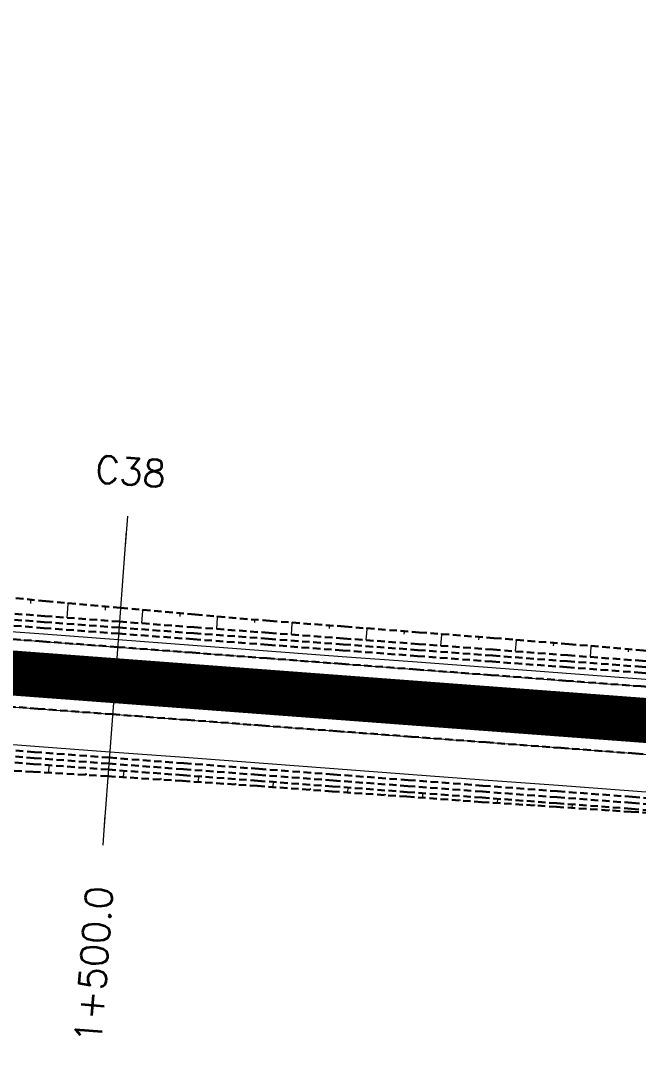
# Model space of a CAD drawing. Header units: metres. Extents: x 544752 to 548977, y 1840603 to 1844608.
# Drawn here: x 548008.3 to 548049.4, y 1842228.5 to 1842297.8 of the extents above; entities that cross this region are included whole.
import ezdxf

# ---------------------------------------------------------------- set-up
doc = ezdxf.new("R2010")
doc.units = ezdxf.units.M
doc.header["$MEASUREMENT"] = 0
for name, pattern in [('ACAD_ISO02W100', [15, 12, -3]), ('Anordnung Grundriss$0$GESTRICHELT', [0.75, 0.5, -0.25]), ('HIDDEN', [0.375, 0.25, -0.125])]:
    doc.linetypes.add(name, pattern=pattern)
doc.layers.add('C-ROAD', color=7, linetype='Continuous')
for name, color, linetype, lineweight in [('C-ROAD-CORR', 5, 'Continuous', 0), ('C-ROAD-SAMP', 150, 'HIDDEN', 0), ('C-ROAD-SAMP-TEXT', 11, 'Continuous', 0), ('C-TOPO-FEAT', 94, 'Continuous', 5)]:
    doc.layers.add(name, color=color, linetype=linetype, lineweight=lineweight)

msp = doc.modelspace()

# ---------------------------------------------------------------- linework, layer by layer
at = {"layer": 'C-ROAD-CORR', "color": 160, "linetype": 'Continuous'}
for p, q in [((548008.9131224164, 1842259.130393312, 518.3723707257593), (548008.8994216281, 1842258.947650953, 518.1891154903591)), ((548011.4025229751, 1842258.901077796, 518.4789627367448), (548011.3346910395, 1842257.996329275, 517.5716749892424)), ((548011.4479581066, 1842258.953055623, 518.5341919794522), (548011.3653460979, 1842258.959249313, 518.5341919794522)), ((548011.4365993238, 1842258.940061166, 518.5203846687754), (548011.3746403172, 1842258.944706434, 518.5203846687754)), ((548011.4252405409, 1842258.927066709, 518.5065773580985), (548011.3839345365, 1842258.930163555, 518.5065773580985)), ((548011.413881758, 1842258.914072253, 518.4927700474217), (548011.3932287558, 1842258.915620675, 518.4927700474217)), ((548013.8921868645, 1842258.674530307, 518.5848667844955), (548013.8796736994, 1842258.507628574, 518.4174966325194)), ((548016.3822747519, 1842258.452606284, 518.690324125472), (548016.3200435756, 1842257.622561201, 517.8579494744007)), ((548016.4239583876, 1842258.500292396, 518.7409931902218), (548016.3481675017, 1842258.505974686, 518.7409931902218)), ((548016.4135374787, 1842258.488370868, 518.7283259240344), (548016.3566943143, 1842258.492632585, 518.7283259240344)), ((548016.4031165697, 1842258.47644934, 518.7156586578469), (548016.3652211268, 1842258.479290485, 518.7156586578469)), ((548016.3926956608, 1842258.464527812, 518.7029913916595), (548016.3737479394, 1842258.465948384, 518.7029913916595)), ((548018.8726518342, 1842258.233835773, 518.7954767827903), (548018.8611066006, 1842258.079844401, 518.6410532249021)), ((548021.4022848735, 1842258.065024086, 518.9482952025419), (548021.3318028128, 1842258.070308356, 518.9482952025419)), ((548021.3925939045, 1842258.05393761, 518.9365152237572), (548021.3397323588, 1842258.057900812, 518.9365152237572)), ((548021.3829029354, 1842258.042851134, 518.9247352449725), (548021.347661905, 1842258.045493268, 518.9247352449725)), ((548021.3732119664, 1842258.031764657, 518.9129552661877), (548021.355591451, 1842258.033085724, 518.9129552661877)), ((548021.3635209972, 1842258.020678181, 518.901175287403), (548021.3056488466, 1842257.248774178, 518.1271048932218)), ((548023.8547260559, 1842257.81135198, 519.0072463886291), (548023.8438850779, 1842257.666754031, 518.8622426173731)), ((548026.3469436873, 1842257.61460346, 519.1208477551064), (548026.2914909193, 1842256.874969401, 518.3791378728705)), ((548026.384087015, 1842257.657095456, 519.165997791814), (548026.3165515021, 1842257.662158813, 519.165997791814)), ((548026.374801183, 1842257.646472457, 519.1547102826371), (548026.3241495484, 1842257.650269975, 519.1547102826371)), ((548026.3655153512, 1842257.635849458, 519.1434227734602), (548026.3317475946, 1842257.638381136, 519.1434227734602)), ((548026.3562295192, 1842257.625226459, 519.1321352642833), (548026.339345641, 1842257.626492298, 519.1321352642833)), ((548028.8398527722, 1842257.42644383, 519.2395912964512), (548028.829172275, 1842257.283986389, 519.0967340403946)), ((548031.3325028805, 1842257.234915708, 519.3498646411512), (548031.277490294, 1842256.501152831, 518.6140424183344)), ((548031.3693513661, 1842257.277070405, 519.3946562789118), (548031.3023519472, 1842257.282093569, 519.3946562789118)), ((548031.3601392447, 1842257.266531731, 519.3834583694717), (548031.3098896805, 1842257.270299104, 519.3834583694717)), ((548031.3509271233, 1842257.255993057, 519.3722604600315), (548031.3174274138, 1842257.258504638, 519.3722604600315)), ((548031.3417150019, 1842257.245454382, 519.3610625505913), (548031.3249651472, 1842257.246710173, 519.3610625505913)), ((548033.8249761417, 1842257.041087347, 519.4543539551913), (548033.8144625777, 1842256.900856476, 519.3137295182147)), ((548036.3176549625, 1842256.849923092, 519.5564241412408), (548036.263480333, 1842256.127336961, 518.8318100322089)), ((548036.3539421684, 1842256.891435685, 519.6005335085279), (548036.2879632909, 1842256.896382336, 519.6005335085279)), ((548036.344870367, 1842256.881057537, 519.5895061667061), (548036.2953862088, 1842256.884767525, 519.5895061667061)), ((548036.3357985655, 1842256.870679389, 519.5784788248843), (548036.3028091267, 1842256.873152714, 519.5784788248843)), ((548036.326726764, 1842256.86030124, 519.5674514830625), (548036.3102320447, 1842256.861537903, 519.5674514830625)), ((548038.8104741588, 1842256.660578138, 519.6568423197785), (548038.8000574015, 1842256.521638483, 519.517512722714)), ((548041.3028311019, 1842256.465339307, 519.7462563959158), (548041.2494638148, 1842255.753521583, 519.0324409158371)), ((548041.3385775343, 1842256.506233255, 519.789708419271), (548041.273581913, 1842256.511106187, 519.789708419271)), ((548041.3296409262, 1842256.496009768, 519.7788454134322), (548041.2808942102, 1842256.499664468, 519.7788454134322)), ((548041.3207043181, 1842256.485786281, 519.7679824075934), (548041.2882065075, 1842256.488222747, 519.7679824075934)), ((548041.31176771, 1842256.475562794, 519.7571194017546), (548041.2955188047, 1842256.476781027, 519.7571194017546)), ((548043.7948723738, 1842256.266075566, 519.828155804328), (548043.7847548878, 1842256.131127618, 519.6928291177911)), ((548046.2864595244, 1842256.061334202, 519.8994664016773), (548046.2353561714, 1842255.379713036, 519.215932228866)), ((548046.3206895305, 1842256.100493356, 519.9410751138321), (548046.2584511378, 1842256.105159571, 519.9410751138321)), ((548046.312132029, 1842256.090703567, 519.9306729357934), (548046.2654532344, 1842256.094203229, 519.9306729357934)), ((548046.3035745274, 1842256.080913779, 519.9202707577547), (548046.2724553312, 1842256.083246886, 519.9202707577547)), ((548046.2950170259, 1842256.07112399, 519.909868579716), (548046.2794574278, 1842256.072290544, 519.909868579716)), ((548048.7777365205, 1842255.852851745, 519.9635450791191), (548048.768189244, 1842255.725509302, 519.8358452435078)), ((548010.1017258216, 1842247.664108467, 517.9617654519973), (548010.14425285, 1842247.660920077, 517.9617654519973)), ((548010.1075730984, 1842247.670797756, 517.954657721544), (548010.1394683697, 1842247.668406464, 517.954657721544)), ((548010.1134203752, 1842247.677487046, 517.9475499910907), (548010.1346838893, 1842247.675892851, 517.9475499910907)), ((548010.1192676519, 1842247.684176335, 517.9404422606374), (548010.129899409, 1842247.683379238, 517.9404422606374)), ((548010.1251149287, 1842247.690865625, 517.9333345301841), (548010.1600334676, 1842248.156612269, 517.4662807423064)), ((548015.1156983845, 1842247.385472923, 518.1525329936536), (548015.1454900149, 1842247.782836396, 517.7540542974663)), ((548012.6205266449, 1842247.540159196, 518.0427389606701), (548012.6267402126, 1842247.623036326, 517.9596292308246)), ((548015.0957433792, 1842247.362644381, 518.1767895502777), (548015.1320263838, 1842247.359924126, 518.1767895502777)), ((548015.1007321305, 1842247.368351516, 518.1707254111217), (548015.127944384, 1842247.366311325, 518.1707254111217)), ((548015.1057208818, 1842247.374058652, 518.1646612719657), (548015.1238623841, 1842247.372698525, 518.1646612719657)), ((548015.1107096331, 1842247.379765787, 518.1585971328096), (548015.1197803844, 1842247.379085724, 518.1585971328096)), ((548017.6105390438, 1842247.225295921, 518.262864535719), (548017.6159003079, 1842247.296804947, 518.1911548148089)), ((548020.0876926592, 1842247.041528543, 518.394445419526), (548020.1194268846, 1842247.039149325, 518.394445419526)), ((548020.0920559737, 1842247.046520179, 518.3891415379917), (548020.1158566427, 1842247.044735765, 518.3891415379917)), ((548020.0964192882, 1842247.051511814, 518.3838376564573), (548020.1122864009, 1842247.050322205, 518.3838376564573)), ((548020.1007826027, 1842247.056503449, 518.378533774923), (548020.108716159, 1842247.055908645, 518.378533774923)), ((548020.1051459172, 1842247.061495084, 518.3732298933886), (548020.1312025881, 1842247.409041329, 518.0247082410428)), ((548022.5994300749, 1842246.892691951, 518.4836419296869), (548022.6041954242, 1842246.956252613, 518.419902880627)), ((548025.0932704995, 1842246.717553559, 518.596807258939), (548025.1170879819, 1842247.035233304, 518.2782359282062)), ((548025.077317093, 1842246.699302849, 518.6161996219394), (548025.1063242275, 1842246.69712809, 518.6161996219394)), ((548025.0813054447, 1842246.703865526, 518.6113515311893), (548025.1030607955, 1842246.702234457, 518.6113515311893)), ((548025.0852937963, 1842246.708428204, 518.6065034404392), (548025.0997973635, 1842246.707340824, 518.6065034404392)), ((548025.0892821479, 1842246.712990882, 518.601655349689), (548025.0965339314, 1842246.712447192, 518.601655349689)), ((548027.5864982465, 1842246.533667861, 518.7137741533664), (548027.5910496704, 1842246.594375165, 518.652896471173)), ((548030.0646320916, 1842246.336728265, 518.8412870795597), (548030.0926685942, 1842246.334626277, 518.8412870795597)), ((548030.0684869856, 1842246.341138266, 518.8366012147835), (548030.0895143627, 1842246.339561776, 518.8366012147835)), ((548030.0723418798, 1842246.345548268, 518.8319153500073), (548030.0863601312, 1842246.344497275, 518.8319153500073)), ((548030.0761967739, 1842246.34995827, 518.8272294852311), (548030.0832058997, 1842246.349432773, 518.8272294852311)), ((548030.0800516681, 1842246.354368272, 518.8225436204549), (548030.1030721741, 1842246.661417872, 518.5146322684548)), ((548035.0678374196, 1842246.005293876, 519.016994846024), (548035.089003308, 1842246.287606419, 518.7338899774788)), ((548032.5740547627, 1842246.181400924, 518.9199945418776), (548032.5782945403, 1842246.237951464, 518.8632852906762)), ((548035.0536601014, 1842245.989075013, 519.0342282623707), (548035.079437879, 1842245.987142369, 519.0342282623707)), ((548035.0572044309, 1842245.993129729, 519.029919908284), (548035.0765377642, 1842245.991680246, 519.029919908284)), ((548035.0607487605, 1842245.997184444, 519.0256115541973), (548035.0736376493, 1842245.996218123, 519.0256115541973)), ((548035.06429309, 1842246.00123916, 519.0213032001107), (548035.0707375344, 1842246.000755999, 519.0213032001107)), ((548037.561315663, 1842245.824851061, 519.1133728707664), (548037.5653057183, 1842245.878070781, 519.0600037870502)), ((548040.0420882644, 1842245.636283656, 519.2152022570508), (548040.0660509313, 1842245.634487097, 519.2152022570508)), ((548040.0453830243, 1842245.640052864, 519.2111972704631), (548040.0633550244, 1842245.638705444, 519.2111972704631)), ((548040.048677784, 1842245.643822071, 519.2071922838754), (548040.0606591176, 1842245.642923792, 519.2071922838754)), ((548040.0519725439, 1842245.647591279, 519.2031872972877), (548040.0579632107, 1842245.64714214, 519.2031872972877)), ((548040.0552673038, 1842245.651360487, 519.1991823107), (548040.0749428221, 1842245.913794337, 518.9360119261471)), ((548042.549872703, 1842245.487470908, 519.270396609415), (548042.5533359038, 1842245.533663394, 519.224074481913)), ((548045.0333829888, 1842245.309069284, 519.3533148957176), (548045.0533230437, 1842245.307574313, 519.3533148957176)), ((548045.0361246574, 1842245.312205755, 519.3499822260793), (548045.0510796986, 1842245.311084527, 519.3499822260793)), ((548045.038866326, 1842245.315342226, 519.346649556441), (548045.0488363535, 1842245.314594741, 519.346649556441)), ((548045.0416079946, 1842245.318478697, 519.3433168868027), (548045.0465930083, 1842245.318104954, 519.3433168868027)), ((548045.0443496632, 1842245.321615168, 519.3399842171643), (548045.0607222529, 1842245.539994257, 519.1209922352357)), ((548047.5386491781, 1842245.153043072, 519.4073244661505), (548047.5415428219, 1842245.191638756, 519.3686204613346))]:
    msp.add_line(p, q, dxfattribs=at)
at = {"layer": 'C-ROAD-CORR', "color": 5, "linetype": 'Anordnung Grundriss$0$GESTRICHELT', "lineweight": 30, "extrusion": (0.05286572254614466, 0.7051278009607593, -0.7071067809687006), "const_width": 0.1, "elevation": 1327632.471949653}
msp.add_lwpolyline([(-408741.5269745931, 1328365.662580448), (-408741.6036336074, 1328365.560368429), (-408741.6802926214, 1328365.662580448)], dxfattribs=at)
at = {"layer": 'C-ROAD-CORR', "color": 5, "linetype": 'Anordnung Grundriss$0$GESTRICHELT', "lineweight": 30, "extrusion": (0.0528657226272802, 0.7051278009195309, -0.7071067810037478), "const_width": 0.1, "elevation": 1327632.263440903}
msp.add_lwpolyline([(-408746.5326079482, 1328365.74585812), (-408746.6026219414, 1328365.652506129), (-408746.6726359347, 1328365.74585812)], dxfattribs=at)
at = {"layer": 'C-ROAD-CORR', "color": 5, "linetype": 'Anordnung Grundriss$0$GESTRICHELT', "lineweight": 30, "extrusion": (0.05286572084520147, 0.7051278010472899, -0.7071067810095805), "const_width": 0.1, "elevation": 1327632.066325806}
msp.add_lwpolyline([(-408751.5422430331, 1328365.839391385), (-408751.6068412298, 1328365.753260456), (-408751.6714394264, 1328365.839391385)], dxfattribs=at)
at = {"layer": 'C-ROAD-CORR', "color": 5, "linetype": 'Anordnung Grundriss$0$GESTRICHELT', "lineweight": 30, "extrusion": (0.05286572074564516, 0.7051278012340269, -0.7071067808308095), "const_width": 0.1, "elevation": 1327631.882347512}
msp.add_lwpolyline([(-408756.5462014838, 1328365.948975089), (-408756.6068592115, 1328365.868098119), (-408756.6675169391, 1328365.948975089)], dxfattribs=at)
at = {"layer": 'C-ROAD-CORR', "color": 5, "linetype": 'Anordnung Grundriss$0$GESTRICHELT', "lineweight": 30, "extrusion": (0.05286572074033231, 0.7051278006590489, -0.7071067814045754), "const_width": 0.1, "elevation": 1327631.709125264}
msp.add_lwpolyline([(-408761.5469511953, 1328366.105296075), (-408761.6067109962, 1328366.02561634), (-408761.6664707973, 1328366.105296075)], dxfattribs=at)
at = {"layer": 'C-ROAD-CORR', "color": 5, "linetype": 'Anordnung Grundriss$0$GESTRICHELT', "lineweight": 30, "extrusion": (0.05286572270044707, 0.705127800122024, -0.7071067817935522), "const_width": 0.1, "elevation": 1327631.549166371}
msp.add_lwpolyline([(-408766.5425691649, 1328366.24927313), (-408766.6013949373, 1328366.170838767), (-408766.6602207094, 1328366.24927313)], dxfattribs=at)
at = {"layer": 'C-ROAD-CORR', "color": 5, "linetype": 'Anordnung Grundriss$0$GESTRICHELT', "lineweight": 30, "extrusion": (0.05286572272338828, 0.7051278011726577, -0.7071067807441439), "const_width": 0.1, "elevation": 1327631.403188464}
msp.add_lwpolyline([(-408771.5432519544, 1328366.384993075), (-408771.6015360716, 1328366.30728092), (-408771.6598201883, 1328366.384993075)], dxfattribs=at)
at = {"layer": 'C-ROAD-CORR', "color": 5, "linetype": 'Anordnung Grundriss$0$GESTRICHELT', "lineweight": 30, "extrusion": (0.05286572197357071, 0.7051278012154308, -0.7071067807575494), "const_width": 0.1, "elevation": 1327631.267048479}
msp.add_lwpolyline([(-408776.5468636161, 1328366.488944643), (-408776.6034732424, 1328366.413465141), (-408776.6600828685, 1328366.488944643)], dxfattribs=at)
at = {"layer": 'C-ROAD-CORR', "color": 5, "linetype": 'Anordnung Grundriss$0$GESTRICHELT', "lineweight": 30, "extrusion": (0.05286572326209815, 0.7051278007111422, -0.7071067811640919), "const_width": 0.1, "elevation": 1327631.143137847}
msp.add_lwpolyline([(-408781.5463538085, 1328366.553776459), (-408781.599772984, 1328366.482550892), (-408781.6531921589, 1328366.553776458)], dxfattribs=at)
at = {"layer": 'C-ROAD-CORR', "color": 5, "linetype": 'Anordnung Grundriss$0$GESTRICHELT', "lineweight": 30, "extrusion": (0.05286572113203267, 0.705127800292382, 0.7071067817409312), "const_width": 0.1, "elevation": 1328357.349494052}
msp.add_lwpolyline([(-408746.2055664256, -1327624.682153969), (-408746.1708001064, -1327624.728509061), (-408746.1360337876, -1327624.682153969)], dxfattribs=at)
at = {"layer": 'C-ROAD-CORR', "color": 5, "linetype": 'Anordnung Grundriss$0$GESTRICHELT', "lineweight": 30, "extrusion": (0.05286571951391086, 0.7051277995273253, 0.707106782624823), "const_width": 0.1, "elevation": 1328357.544632369}
msp.add_lwpolyline([(-408751.2045184525, -1327624.575666165), (-408751.1745209662, -1327624.615662813), (-408751.144523479, -1327624.575666165)], dxfattribs=at)
at = {"layer": 'C-ROAD-CORR', "color": 5, "linetype": 'Anordnung Grundriss$0$GESTRICHELT', "lineweight": 30, "extrusion": (0.0528657198125826, 0.7051278021328781, 0.7071067800042328), "const_width": 0.1, "elevation": 1328357.734920962}
msp.add_lwpolyline([(-408756.2007057412, -1327624.448330809), (-408756.1740425323, -1327624.483881755), (-408756.147379323, -1327624.448330809)], dxfattribs=at)
at = {"layer": 'C-ROAD-CORR', "color": 5, "linetype": 'Anordnung Grundriss$0$GESTRICHELT', "lineweight": 30, "extrusion": (0.05286572118402241, 0.7051278016837038, 0.7071067803496164), "const_width": 0.1, "elevation": 1328357.908060376}
msp.add_lwpolyline([(-408761.1957399898, -1327624.298907363), (-408761.1702737428, -1327624.332862359), (-408761.1448074958, -1327624.298907363)], dxfattribs=at)
at = {"layer": 'C-ROAD-CORR', "color": 5, "linetype": 'Anordnung Grundriss$0$GESTRICHELT', "lineweight": 30, "extrusion": (0.05286572246722158, 0.7051278010709371, 0.7071067808647318), "const_width": 0.1, "elevation": 1328358.068732407}
msp.add_lwpolyline([(-408766.1904104846, -1327624.172199539), (-408766.1666879684, -1327624.20382956), (-408766.142965452, -1327624.172199539)], dxfattribs=at)
at = {"layer": 'C-ROAD-CORR', "color": 5, "linetype": 'Anordnung Grundriss$0$GESTRICHELT', "lineweight": 30, "extrusion": (0.0528657225030894, 0.7051278025751017, 0.7071067793620952), "const_width": 0.1, "elevation": 1328358.220503382}
msp.add_lwpolyline([(-408771.1891768522, -1327624.046711169), (-408771.1668515891, -1327624.076478186), (-408771.144526326, -1327624.046711169)], dxfattribs=at)
at = {"layer": 'C-ROAD-CORR', "color": 5, "linetype": 'Anordnung Grundriss$0$GESTRICHELT', "lineweight": 30, "extrusion": (0.05286572456339007, 0.7051277995628864, 0.7071067822118452), "const_width": 0.1, "elevation": 1328358.352944852}
msp.add_lwpolyline([(-408776.1799932928, -1327623.971722051), (-408776.1606159005, -1327623.997558575), (-408776.1412385078, -1327623.971722051)], dxfattribs=at)
at = {"layer": 'C-ROAD-CORR', "color": 5, "linetype": 'Anordnung Grundriss$0$GESTRICHELT', "lineweight": 30, "extrusion": (0.05286572514512699, 0.7051278003752313, 0.7071067813582812), "const_width": 0.1, "elevation": 1328358.479503302}
msp.add_lwpolyline([(-408781.1752443922, -1327623.905678243), (-408781.1590537997, -1327623.927265699), (-408781.1428632074, -1327623.905678242)], dxfattribs=at)
at = {"layer": 'C-ROAD-CORR', "color": 11, "linetype": 'Anordnung Grundriss$0$GESTRICHELT', "lineweight": 30}
for points in [[(548004.9484660099, 1842259.580397545, 518.2786596717006), (548009.9269666653, 1842259.106466864, 518.4868078503079), (548014.9065718174, 1842258.647268059, 518.6925926566545), (548019.8874338488, 1842258.204833627, 518.8980522903123), (548024.8698215374, 1842257.782748548, 519.1067817928702), (548029.8556261595, 1842257.406238839, 519.3440779798864), (548034.840515962, 1842257.017527185, 519.552001380754), (548039.8261293123, 1842256.638466274, 519.7524660151075), (548044.8101417652, 1842256.238052449, 519.9143812119388), (548049.7926657198, 1842255.817784898, 520.0392503673147), (548054.7800936523, 1842255.462927051, 520.2125762068767), (548059.767888315, 1842255.112960685, 520.3736706605657), (548064.7567594636, 1842254.777352583, 520.5320270798201), (548069.7465856936, 1842254.454483445, 520.6860216203), (548074.7376475795, 1842254.1480956, 520.8394071140384), (548079.722678511, 1842253.761266334, 520.8949888288705), (548084.7064288493, 1842253.3573564, 520.9163053421472), (548089.6908622329, 1842252.96255699, 520.9296213521296), (548094.676482813, 1842252.583592509, 520.9416801385122)], [(548004.080150723, 1842247.998729355, 517.7084746428756), (548009.0731091248, 1842247.717637408, 517.9240319780623), (548014.0649540876, 1842247.421694313, 518.1373455469519), (548019.0552721624, 1842247.105385447, 518.3539454489699), (548024.0441992463, 1842246.770523416, 518.5720139907377), (548029.0306934724, 1842246.403211708, 518.8054866867545), (548034.018948961, 1842246.059391879, 518.9982649761399), (548039.0059986293, 1842245.699488709, 519.1900351512342), (548043.9957180719, 1842245.375195232, 519.3289590967711), (548048.9846824149, 1842245.040830167, 519.460846300904), (548053.9765964295, 1842244.745808089, 519.5361435048848), (548058.9656416061, 1842244.412521191, 519.6326763258784), (548063.9540433759, 1842244.070652473, 519.7206784569014), (548068.9425706046, 1842243.730457139, 519.7898659124254), (548073.9271243599, 1842243.337263255, 519.8950640658448), (548078.9140977389, 1842242.97634253, 519.9507618878391), (548083.9011726074, 1842242.616775483, 519.9879656374484), (548088.8873764505, 1842242.24559062, 520.0196832148062), (548093.8739900432, 1842241.879871034, 520.0280623249369)]]:
    msp.add_polyline3d(points, dxfattribs=at)
at = {"layer": 'C-ROAD-CORR', "color": 1, "linetype": 'Anordnung Grundriss$0$GESTRICHELT', "lineweight": 30}
for points in [[(548004.9484660099, 1842259.580397545, 518.2786596717006), (548009.9269666653, 1842259.106466864, 518.4868078503079), (548014.9065718174, 1842258.647268059, 518.6925926566545), (548019.8874338488, 1842258.204833627, 518.8980522903123), (548024.8698215374, 1842257.782748548, 519.1067817928702), (548029.8556261595, 1842257.406238839, 519.3440779798864), (548034.840515962, 1842257.017527185, 519.552001380754), (548039.8261293123, 1842256.638466274, 519.7524660151075), (548044.8101417652, 1842256.238052449, 519.9143812119388), (548049.7926657198, 1842255.817784898, 520.0392503673147), (548054.7800936523, 1842255.462927051, 520.2125762068767), (548059.767888315, 1842255.112960685, 520.3736706605657), (548064.7567594636, 1842254.777352583, 520.5320270798201), (548069.7465856936, 1842254.454483445, 520.6860216203), (548074.7376475795, 1842254.1480956, 520.8394071140384), (548079.722678511, 1842253.761266334, 520.8949888288705), (548084.7064288493, 1842253.3573564, 520.9163053421472), (548089.6908622329, 1842252.96255699, 520.9296213521296), (548094.676482813, 1842252.583592509, 520.9416801385122)], [(548004.8660633445, 1842258.481303307, 517.1764807642808), (548009.8520698401, 1842258.107486203, 517.4850234948734), (548014.8380763355, 1842257.733669099, 517.7764296301208), (548019.8240828309, 1842257.359851995, 518.050699170023), (548024.8100893265, 1842256.986034891, 518.3078321145802), (548029.7960958219, 1842256.612217787, 518.547828463792), (548034.7821023173, 1842256.238400684, 518.7706882176587), (548039.7681088129, 1842255.86458358, 518.9764113761803), (548044.7541153083, 1842255.490766476, 519.1649979393568), (548049.7401218037, 1842255.116949372, 519.336447907188), (548054.7261282993, 1842254.743132268, 519.4907612796741), (548059.7121347947, 1842254.369315164, 519.627938056815), (548064.6981412902, 1842253.99549806, 519.7479782386107), (548069.6841477857, 1842253.621680956, 519.8508818250613), (548074.6701542811, 1842253.247863852, 519.9366488161667), (548079.6561607766, 1842252.874046749, 520.0052792119269), (548084.642167272, 1842252.500229645, 520.056773012342), (548089.6281737675, 1842252.126412541, 520.0911302174119), (548094.614180263, 1842251.752595437, 520.1083508271366)], [(548004.1259054788, 1842248.609010446, 517.0964807642807), (548009.1119119744, 1842248.235193342, 517.4050234948734), (548014.0979184698, 1842247.861376238, 517.6964296301207), (548019.0839249652, 1842247.487559134, 517.970699170023), (548024.0699314608, 1842247.11374203, 518.2278321145801), (548029.0559379562, 1842246.739924926, 518.467828463792), (548034.0419444516, 1842246.366107823, 518.6906882176587), (548039.0279509472, 1842245.992290719, 518.8964113761803), (548044.0139574426, 1842245.618473615, 519.0849979393568), (548048.999963938, 1842245.244656511, 519.256447907188), (548053.9859704336, 1842244.870839407, 519.410761279674), (548058.971976929, 1842244.497022303, 519.5479380568149), (548063.9579834245, 1842244.123205199, 519.6679782386107), (548068.94398992, 1842243.749388095, 519.7708818250612), (548073.9299964154, 1842243.375570992, 519.8566488161666), (548078.9160029109, 1842243.001753888, 519.9252792119269), (548083.9020094064, 1842242.627936784, 519.9767730123419), (548088.8880159018, 1842242.25411968, 520.0111302174118), (548093.8740223973, 1842241.880302576, 520.0283508271366)], [(548004.080150723, 1842247.998729355, 517.7084746428756), (548009.0731091248, 1842247.717637408, 517.9240319780623), (548014.0649540876, 1842247.421694313, 518.1373455469519), (548019.0552721624, 1842247.105385447, 518.3539454489699), (548024.0441992463, 1842246.770523416, 518.5720139907377), (548029.0306934724, 1842246.403211708, 518.8054866867545), (548034.018948961, 1842246.059391879, 518.9982649761399), (548039.0059986293, 1842245.699488709, 519.1900351512342), (548043.9957180719, 1842245.375195232, 519.3289590967711), (548048.9846824149, 1842245.040830167, 519.460846300904), (548053.9765964295, 1842244.745808089, 519.5361435048848), (548058.9656416061, 1842244.412521191, 519.6326763258784), (548063.9540433759, 1842244.070652473, 519.7206784569014), (548068.9425706046, 1842243.730457139, 519.7898659124254), (548073.9271243599, 1842243.337263255, 519.8950640658448), (548078.9140977389, 1842242.97634253, 519.9507618878391), (548083.9011726074, 1842242.616775483, 519.9879656374484), (548088.8873764505, 1842242.24559062, 520.0196832148062)]]:
    msp.add_polyline3d(points, dxfattribs=at)
at = {"layer": 'C-ROAD-CORR', "color": 92, "linetype": 'Anordnung Grundriss$0$GESTRICHELT', "lineweight": 30}
for points in [[(548004.8361579762, 1842258.082422787, 516.7764807642808), (548009.8221644717, 1842257.708605683, 517.0850234948734), (548014.8081709672, 1842257.334788579, 517.3764296301208), (548019.7941774626, 1842256.960971475, 517.650699170023), (548024.7801839581, 1842256.587154371, 517.9078321145802), (548029.7661904535, 1842256.213337268, 518.147828463792), (548034.752196949, 1842255.839520164, 518.3706882176588), (548039.7382034445, 1842255.46570306, 518.5764113761803), (548044.72420994, 1842255.091885956, 518.7649979393568), (548049.7102164354, 1842254.718068852, 518.936447907188), (548054.6962229309, 1842254.344251748, 519.0907612796741), (548059.6822294263, 1842253.970434644, 519.227938056815), (548064.6682359219, 1842253.596617541, 519.3479782386107), (548069.6542424173, 1842253.222800437, 519.4508818250613), (548074.6402489127, 1842252.848983333, 519.5366488161667), (548079.6262554083, 1842252.475166229, 519.6052792119269), (548084.6122619037, 1842252.101349125, 519.656773012342), (548089.5982683991, 1842251.727532021, 519.6911302174119), (548094.5842748947, 1842251.353714917, 519.7083508271367)], [(548004.8062526078, 1842257.683542267, 516.7764807642808), (548009.7922591034, 1842257.309725164, 517.0850234948734), (548014.7782655988, 1842256.93590806, 517.3764296301208), (548019.7642720942, 1842256.562090956, 517.650699170023), (548024.7502785898, 1842256.188273852, 517.9078321145802), (548029.7362850852, 1842255.814456748, 518.147828463792), (548034.7222915806, 1842255.440639644, 518.3706882176588), (548039.7082980762, 1842255.06682254, 518.5764113761803), (548044.6943045716, 1842254.693005436, 518.7649979393568), (548049.680311067, 1842254.319188332, 518.936447907188), (548054.6663175626, 1842253.945371229, 519.0907612796741), (548059.652324058, 1842253.571554125, 519.227938056815), (548064.6383305535, 1842253.197737021, 519.3479782386107), (548069.624337049, 1842252.823919917, 519.4508818250613), (548074.6103435444, 1842252.450102813, 519.5366488161667), (548079.5963500399, 1842252.076285709, 519.6052792119269), (548084.5823565354, 1842251.702468605, 519.656773012342), (548089.5683630308, 1842251.328651502, 519.6911302174119), (548094.5543695263, 1842250.954834398, 519.7083508271367)], [(548004.1857162154, 1842249.406771485, 516.6964807642808), (548009.171722711, 1842249.032954381, 517.0050234948734), (548014.1577292064, 1842248.659137277, 517.2964296301208), (548019.1437357018, 1842248.285320173, 517.570699170023), (548024.1297421973, 1842247.911503069, 517.8278321145801), (548029.1157486928, 1842247.537685965, 518.067828463792), (548034.1017551882, 1842247.163868862, 518.2906882176587), (548039.0877616837, 1842246.790051758, 518.4964113761803), (548044.0737681792, 1842246.416234654, 518.6849979393568), (548049.0597746746, 1842246.04241755, 518.856447907188), (548054.0457811701, 1842245.668600446, 519.010761279674), (548059.0317876656, 1842245.294783342, 519.147938056815), (548064.0177941611, 1842244.920966238, 519.2679782386107), (548069.0038006565, 1842244.547149135, 519.3708818250612), (548073.989807152, 1842244.173332031, 519.4566488161666), (548078.9758136475, 1842243.799514927, 519.5252792119269), (548083.9618201429, 1842243.425697823, 519.576773012342), (548088.9478266384, 1842243.051880719, 519.6111302174119), (548093.9338331339, 1842242.678063615, 519.6283508271366)], [(548004.1558108472, 1842249.007890965, 516.6964807642808), (548009.1418173427, 1842248.634073861, 517.0050234948734), (548014.1278238381, 1842248.260256757, 517.2964296301208), (548019.1138303336, 1842247.886439654, 517.570699170023), (548024.0998368291, 1842247.51262255, 517.8278321145801), (548029.0858433245, 1842247.138805446, 518.067828463792), (548034.07184982, 1842246.764988342, 518.2906882176587), (548039.0578563155, 1842246.391171238, 518.4964113761803), (548044.0438628109, 1842246.017354134, 518.6849979393568), (548049.0298693064, 1842245.64353703, 518.856447907188), (548054.0158758019, 1842245.269719926, 519.010761279674), (548059.0018822973, 1842244.895902822, 519.147938056815), (548063.9878887929, 1842244.522085719, 519.2679782386107), (548068.9738952883, 1842244.148268615, 519.3708818250612), (548073.9599017837, 1842243.774451511, 519.4566488161666), (548078.9459082793, 1842243.400634407, 519.5252792119269), (548083.9319147747, 1842243.026817303, 519.576773012342), (548088.9179212701, 1842242.653000199, 519.6111302174119), (548093.9039277657, 1842242.279183096, 519.6283508271366)]]:
    msp.add_polyline3d(points, dxfattribs=at)
at = {"layer": 'C-ROAD-CORR', "color": 5, "linetype": 'Anordnung Grundriss$0$GESTRICHELT', "lineweight": 30}
for points in [[(548004.7389655291, 1842256.786061098, 517.1964807642808), (548009.7249720247, 1842256.412243994, 517.5050234948734), (548014.7109785201, 1842256.038426891, 517.7964296301208), (548019.6969850155, 1842255.664609787, 518.070699170023), (548024.6829915111, 1842255.290792683, 518.3278321145801), (548029.6689980065, 1842254.916975579, 518.567828463792), (548034.6550045019, 1842254.543158475, 518.7906882176587), (548039.6410109975, 1842254.169341371, 518.9964113761803), (548044.6270174929, 1842253.795524267, 519.1849979393568), (548049.6130239883, 1842253.421707163, 519.356447907188), (548054.5990304839, 1842253.047890059, 519.510761279674), (548059.5850369793, 1842252.674072956, 519.647938056815), (548064.5710434748, 1842252.300255852, 519.7679782386107), (548069.5570499703, 1842251.926438748, 519.8708818250612), (548074.5430564657, 1842251.552621644, 519.9566488161666), (548079.5290629612, 1842251.17880454, 520.0252792119269), (548084.5150694567, 1842250.804987436, 520.076773012342), (548089.5010759521, 1842250.431170332, 520.1111302174119), (548094.4870824476, 1842250.057353229, 520.1283508271366)], [(548004.4025301357, 1842252.298655252, 517.1964807642808), (548009.3885366312, 1842251.924838149, 517.5050234948734), (548014.3745431267, 1842251.551021045, 517.7964296301208), (548019.3605496221, 1842251.177203941, 518.070699170023), (548024.3465561176, 1842250.803386837, 518.3278321145801), (548029.3325626131, 1842250.429569733, 518.567828463792), (548034.3185691085, 1842250.055752629, 518.7906882176587), (548039.304575604, 1842249.681935525, 518.9964113761803), (548044.2905820995, 1842249.308118421, 519.1849979393568), (548049.2765885949, 1842248.934301317, 519.356447907188), (548054.2625950904, 1842248.560484214, 519.510761279674), (548059.2486015859, 1842248.18666711, 519.647938056815), (548064.2346080814, 1842247.812850006, 519.7679782386107), (548069.2206145768, 1842247.439032902, 519.8708818250612), (548074.2066210723, 1842247.065215798, 519.9566488161666), (548079.1926275678, 1842246.691398694, 520.0252792119269), (548084.1786340632, 1842246.31758159, 520.076773012342), (548089.1646405587, 1842245.943764487, 520.1111302174119), (548094.1506470542, 1842245.569947383, 520.1283508271366)]]:
    msp.add_polyline3d(points, dxfattribs=at)
at = {"layer": 'C-ROAD-CORR', "color": 160, "linetype": 'Anordnung Grundriss$0$GESTRICHELT', "lineweight": 30}
for points in [[(548004.7389655291, 1842256.786061098, 517.0464807642808), (548009.7249720247, 1842256.412243994, 517.3550234948734), (548014.7109785201, 1842256.038426891, 517.6464296301208), (548019.6969850155, 1842255.664609787, 517.920699170023), (548024.6829915111, 1842255.290792683, 518.1778321145802), (548029.6689980065, 1842254.916975579, 518.417828463792), (548034.6550045019, 1842254.543158475, 518.6406882176587), (548039.6410109975, 1842254.169341371, 518.8464113761803), (548044.6270174929, 1842253.795524267, 519.0349979393568), (548049.6130239883, 1842253.421707163, 519.206447907188), (548054.5990304839, 1842253.047890059, 519.3607612796741), (548059.5850369793, 1842252.674072956, 519.497938056815), (548064.5710434748, 1842252.300255852, 519.6179782386107), (548069.5570499703, 1842251.926438748, 519.7208818250613), (548074.5430564657, 1842251.552621644, 519.8066488161667), (548079.5290629612, 1842251.17880454, 519.8752792119269), (548084.5150694567, 1842250.804987436, 519.926773012342), (548089.5010759521, 1842250.431170332, 519.9611302174119), (548094.4870824476, 1842250.057353229, 519.9783508271366)], [(548004.4025301357, 1842252.298655252, 517.0464807642808), (548009.3885366312, 1842251.924838149, 517.3550234948734), (548014.3745431267, 1842251.551021045, 517.6464296301208), (548019.3605496221, 1842251.177203941, 517.920699170023), (548024.3465561176, 1842250.803386837, 518.1778321145802), (548029.3325626131, 1842250.429569733, 518.417828463792), (548034.3185691085, 1842250.055752629, 518.6406882176587), (548039.304575604, 1842249.681935525, 518.8464113761803), (548044.2905820995, 1842249.308118421, 519.0349979393568), (548049.2765885949, 1842248.934301317, 519.206447907188), (548054.2625950904, 1842248.560484214, 519.3607612796741), (548059.2486015859, 1842248.18666711, 519.497938056815), (548064.2346080814, 1842247.812850006, 519.6179782386107), (548069.2206145768, 1842247.439032902, 519.7208818250613), (548074.2066210723, 1842247.065215798, 519.8066488161667), (548079.1926275678, 1842246.691398694, 519.8752792119269), (548084.1786340632, 1842246.31758159, 519.926773012342), (548089.1646405587, 1842245.943764487, 519.9611302174119), (548094.1506470542, 1842245.569947383, 519.9783508271366)]]:
    msp.add_polyline3d(points, dxfattribs=at)
at = {"layer": 'C-ROAD-CORR', "color": 150, "linetype": 'Anordnung Grundriss$0$GESTRICHELT', "lineweight": 30}
msp.add_polyline3d([(548004.5707478324, 1842254.542358175, 517.2639807642807), (548009.556754328, 1842254.168541071, 517.5725234948734), (548014.5427608234, 1842253.794723968, 517.8639296301208), (548019.5287673188, 1842253.420906864, 518.138199170023), (548024.5147738144, 1842253.04708976, 518.3953321145801), (548029.5007803098, 1842252.673272656, 518.635328463792), (548034.4867868052, 1842252.299455552, 518.8581882176587), (548039.4727933008, 1842251.925638448, 519.0639113761803), (548044.4587997962, 1842251.551821344, 519.2524979393568), (548049.4448062916, 1842251.17800424, 519.423947907188), (548054.4308127871, 1842250.804187136, 519.578261279674), (548059.4168192826, 1842250.430370033, 519.715438056815), (548064.4028257781, 1842250.056552929, 519.8354782386107), (548069.3888322735, 1842249.682735825, 519.9383818250612), (548074.374838769, 1842249.308918721, 520.0241488161666), (548079.3608452645, 1842248.935101617, 520.0927792119269), (548084.3468517599, 1842248.561284513, 520.144273012342), (548089.3328582554, 1842248.18746741, 520.1786302174119), (548094.3188647509, 1842247.813650306, 520.1958508271366)], dxfattribs=at)
msp.add_polyline3d([(548004.5707478324, 1842254.542358175, 517.2639807642807), (548009.556754328, 1842254.168541071, 517.5725234948734), (548014.5427608234, 1842253.794723968, 517.8639296301208), (548019.5287673188, 1842253.420906864, 518.138199170023), (548024.5147738144, 1842253.04708976, 518.3953321145801), (548029.5007803098, 1842252.673272656, 518.635328463792), (548034.4867868052, 1842252.299455552, 518.8581882176587), (548039.4727933008, 1842251.925638448, 519.0639113761803), (548044.4587997962, 1842251.551821344, 519.2524979393568), (548049.4448062916, 1842251.17800424, 519.423947907188), (548054.4308127871, 1842250.804187136, 519.578261279674), (548059.4168192826, 1842250.430370033, 519.715438056815), (548064.4028257781, 1842250.056552929, 519.8354782386107), (548069.3888322735, 1842249.682735825, 519.9383818250612), (548074.374838769, 1842249.308918721, 520.0241488161666), (548079.3608452645, 1842248.935101617, 520.0927792119269), (548084.3468517599, 1842248.561284513, 520.144273012342), (548089.3328582554, 1842248.18746741, 520.1786302174119), (548094.3188647509, 1842247.813650306, 520.1958508271366)], dxfattribs=at)
at = {"layer": 'C-ROAD-SAMP', "color": 1, "linetype": 'Continuous', "lineweight": 13}
msp.add_lwpolyline([(548015.2903950311, 1842263.766736959), (548014.5427608234, 1842253.794723968), (548013.7951266157, 1842243.822710977)], dxfattribs=at)
at = {"layer": 'C-ROAD-SAMP-TEXT', "color": 4, "linetype": 'Continuous', "lineweight": 9}
msp.add_line((548015.3651584518, 1842264.763938258), (548015.2156316102, 1842262.76953566), dxfattribs=at)
at = {"layer": 'C-ROAD-SAMP-TEXT', "color": 1, "linetype": 'Continuous', "lineweight": -3}
msp.add_line((548014.4679974027, 1842252.797522669), (548014.6175242442, 1842254.791925267), dxfattribs=at)
at = {"layer": 'C-ROAD-SAMP-TEXT', "color": 4, "linetype": 'Continuous', "lineweight": 5}
msp.add_line((548013.8698900364, 1842244.819912276), (548013.7203631948, 1842242.825509678), dxfattribs=at)
at = {"layer": 'C-TOPO-FEAT', "color": 94, "linetype": 'Continuous', "lineweight": 0, "ltscale": 2}
for points in [[(548004.7389655291, 1842256.786061098, 516.7464807642807), (548009.7249720247, 1842256.412243994, 517.0550234948734), (548014.7109785201, 1842256.038426891, 517.3464296301207), (548019.6969850155, 1842255.664609787, 517.6206991700229), (548024.6829915111, 1842255.290792683, 517.8778321145801), (548029.6689980065, 1842254.916975579, 518.117828463792), (548034.6550045019, 1842254.543158475, 518.3406882176587), (548039.6410109975, 1842254.169341371, 518.5464113761802), (548044.6270174929, 1842253.795524267, 518.7349979393567), (548049.6130239883, 1842253.421707163, 518.906447907188), (548054.5990304839, 1842253.047890059, 519.060761279674), (548059.5850369793, 1842252.674072956, 519.1979380568149), (548064.5710434748, 1842252.300255852, 519.3179782386106), (548069.5570499703, 1842251.926438748, 519.4208818250612), (548074.5430564657, 1842251.552621644, 519.5066488161666), (548079.5290629612, 1842251.17880454, 519.5752792119268), (548084.5150694567, 1842250.804987436, 519.6267730123419), (548089.5010759521, 1842250.431170332, 519.6611302174118), (548094.4870824476, 1842250.057353229, 519.6783508271366)], [(548004.7763472395, 1842257.284661748, 517.1764807642808), (548009.762353735, 1842256.910844644, 517.4850234948734), (548014.7483602305, 1842256.53702754, 517.7764296301208), (548019.7343667259, 1842256.163210436, 518.050699170023), (548024.7203732214, 1842255.789393332, 518.3078321145802), (548029.7063797169, 1842255.415576228, 518.547828463792), (548034.6923862123, 1842255.041759125, 518.7706882176587), (548039.6783927078, 1842254.667942021, 518.9764113761803), (548044.6643992033, 1842254.294124917, 519.1649979393568), (548049.6504056987, 1842253.920307813, 519.336447907188), (548054.6364121942, 1842253.546490709, 519.4907612796741), (548059.6224186897, 1842253.172673605, 519.627938056815), (548064.6084251852, 1842252.798856501, 519.7479782386107), (548069.5944316806, 1842252.425039398, 519.8508818250613), (548074.580438176, 1842252.051222294, 519.9366488161667), (548079.5664446716, 1842251.67740519, 520.0052792119269), (548084.552451167, 1842251.303588086, 520.056773012342), (548089.5384576624, 1842250.929770982, 520.0911302174119), (548094.524464158, 1842250.555953878, 520.1083508271366)], [(548004.5707478324, 1842254.542358175, 517.1139807642808), (548009.556754328, 1842254.168541071, 517.4225234948734), (548014.5427608234, 1842253.794723968, 517.7139296301208), (548019.5287673188, 1842253.420906864, 517.988199170023), (548024.5147738144, 1842253.04708976, 518.2453321145802), (548029.5007803098, 1842252.673272656, 518.485328463792), (548034.4867868052, 1842252.299455552, 518.7081882176587), (548039.4727933008, 1842251.925638448, 518.9139113761803), (548044.4587997962, 1842251.551821344, 519.1024979393568), (548049.4448062916, 1842251.17800424, 519.273947907188), (548054.4308127871, 1842250.804187136, 519.4282612796741), (548059.4168192826, 1842250.430370033, 519.565438056815), (548064.4028257781, 1842250.056552929, 519.6854782386107), (548069.3888322735, 1842249.682735825, 519.7883818250613), (548074.374838769, 1842249.308918721, 519.8741488161667), (548079.3608452645, 1842248.935101617, 519.9427792119269), (548084.3468517599, 1842248.561284513, 519.994273012342), (548089.3328582554, 1842248.18746741, 520.0286302174119), (548094.3188647509, 1842247.813650306, 520.0458508271366)], [(548004.5707478324, 1842254.542358175, 517.1139807642808), (548009.556754328, 1842254.168541071, 517.4225234948734), (548014.5427608234, 1842253.794723968, 517.7139296301208), (548019.5287673188, 1842253.420906864, 517.988199170023), (548024.5147738144, 1842253.04708976, 518.2453321145802), (548029.5007803098, 1842252.673272656, 518.485328463792), (548034.4867868052, 1842252.299455552, 518.7081882176587), (548039.4727933008, 1842251.925638448, 518.9139113761803), (548044.4587997962, 1842251.551821344, 519.1024979393568), (548049.4448062916, 1842251.17800424, 519.273947907188), (548054.4308127871, 1842250.804187136, 519.4282612796741), (548059.4168192826, 1842250.430370033, 519.565438056815), (548064.4028257781, 1842250.056552929, 519.6854782386107), (548069.3888322735, 1842249.682735825, 519.7883818250613), (548074.374838769, 1842249.308918721, 519.8741488161667), (548079.3608452645, 1842248.935101617, 519.9427792119269), (548084.3468517599, 1842248.561284513, 519.994273012342), (548089.3328582554, 1842248.18746741, 520.0286302174119), (548094.3188647509, 1842247.813650306, 520.0458508271366)], [(548004.5707478324, 1842254.542358175, 516.8139807642807), (548009.556754328, 1842254.168541071, 517.1225234948733), (548014.5427608234, 1842253.794723968, 517.4139296301207), (548019.5287673188, 1842253.420906864, 517.6881991700229), (548024.5147738144, 1842253.04708976, 517.9453321145801), (548029.5007803098, 1842252.673272656, 518.185328463792), (548034.4867868052, 1842252.299455552, 518.4081882176587), (548039.4727933008, 1842251.925638448, 518.6139113761802), (548044.4587997962, 1842251.551821344, 518.8024979393567), (548049.4448062916, 1842251.17800424, 518.973947907188), (548054.4308127871, 1842250.804187136, 519.128261279674), (548059.4168192826, 1842250.430370033, 519.2654380568149), (548064.4028257781, 1842250.056552929, 519.3854782386106), (548069.3888322735, 1842249.682735825, 519.4883818250612), (548074.374838769, 1842249.308918721, 519.5741488161666), (548079.3608452645, 1842248.935101617, 519.6427792119268), (548084.3468517599, 1842248.561284513, 519.6942730123419), (548089.3328582554, 1842248.18746741, 519.7286302174118), (548094.3188647509, 1842247.813650306, 519.7458508271366)], [(548004.5707478324, 1842254.542358175, 516.8139807642807), (548009.556754328, 1842254.168541071, 517.1225234948733), (548014.5427608234, 1842253.794723968, 517.4139296301207), (548019.5287673188, 1842253.420906864, 517.6881991700229), (548024.5147738144, 1842253.04708976, 517.9453321145801), (548029.5007803098, 1842252.673272656, 518.185328463792), (548034.4867868052, 1842252.299455552, 518.4081882176587), (548039.4727933008, 1842251.925638448, 518.6139113761802), (548044.4587997962, 1842251.551821344, 518.8024979393567), (548049.4448062916, 1842251.17800424, 518.973947907188), (548054.4308127871, 1842250.804187136, 519.128261279674), (548059.4168192826, 1842250.430370033, 519.2654380568149), (548064.4028257781, 1842250.056552929, 519.3854782386106), (548069.3888322735, 1842249.682735825, 519.4883818250612), (548074.374838769, 1842249.308918721, 519.5741488161666), (548079.3608452645, 1842248.935101617, 519.6427792119268), (548084.3468517599, 1842248.561284513, 519.6942730123419), (548089.3328582554, 1842248.18746741, 519.7286302174118), (548094.3188647509, 1842247.813650306, 519.7458508271366)], [(548004.4025301357, 1842252.298655252, 516.7464807642807), (548009.3885366312, 1842251.924838149, 517.0550234948734), (548014.3745431267, 1842251.551021045, 517.3464296301207), (548019.3605496221, 1842251.177203941, 517.6206991700229), (548024.3465561176, 1842250.803386837, 517.8778321145801), (548029.3325626131, 1842250.429569733, 518.117828463792), (548034.3185691085, 1842250.055752629, 518.3406882176587), (548039.304575604, 1842249.681935525, 518.5464113761802), (548044.2905820995, 1842249.308118421, 518.7349979393567), (548049.2765885949, 1842248.934301317, 518.906447907188), (548054.2625950904, 1842248.560484214, 519.060761279674), (548059.2486015859, 1842248.18666711, 519.1979380568149), (548064.2346080814, 1842247.812850006, 519.3179782386106), (548069.2206145768, 1842247.439032902, 519.4208818250612), (548074.2066210723, 1842247.065215798, 519.5066488161666), (548079.1926275678, 1842246.691398694, 519.5752792119268), (548084.1786340632, 1842246.31758159, 519.6267730123419), (548089.1646405587, 1842245.943764487, 519.6611302174118), (548094.1506470542, 1842245.569947383, 519.6783508271366)], [(548004.2156215837, 1842249.805652004, 517.0964807642807), (548009.2016280793, 1842249.431834901, 517.4050234948734), (548014.1876345747, 1842249.058017797, 517.6964296301207), (548019.1736410701, 1842248.684200693, 517.970699170023), (548024.1596475657, 1842248.310383589, 518.2278321145801), (548029.1456540611, 1842247.936566485, 518.467828463792), (548034.1316605565, 1842247.562749381, 518.6906882176587), (548039.1176670521, 1842247.188932277, 518.8964113761803), (548044.1036735475, 1842246.815115174, 519.0849979393568), (548049.0896800429, 1842246.44129807, 519.256447907188), (548054.0756865385, 1842246.067480966, 519.410761279674), (548059.0616930339, 1842245.693663862, 519.5479380568149), (548064.0476995294, 1842245.319846758, 519.6679782386107), (548069.0337060249, 1842244.946029654, 519.7708818250612), (548074.0197125203, 1842244.57221255, 519.8566488161666), (548079.0057190158, 1842244.198395446, 519.9252792119269), (548083.9917255113, 1842243.824578342, 519.9767730123419), (548088.9777320067, 1842243.450761239, 520.0111302174118), (548093.9637385022, 1842243.076944135, 520.0283508271366)]]:
    msp.add_polyline3d(points, dxfattribs=at)

# ---------------------------------------------------------------- texts
at = {"layer": 'C-ROAD-SAMP-TEXT', "color": 1, "linetype": 'Continuous', "lineweight": 13, "insert": (548015.5894487142, 1842267.755542155), "char_height": 1.8, "width": 4.761428571428572, "attachment_point": 5, "rotation": 355.7123708504709, "bg_fill": 3, "box_fill_scale": 1.416666666666667, "bg_fill_color": 256, "bg_fill_true_color": 13158600, "bg_fill_transparency": 0}
msp.add_mtext('{\\Fsimplex.shx|c0;C38}', dxfattribs=at)
at = {"layer": 'C-ROAD-SAMP-TEXT', "color": 1, "linetype": 'Continuous', "lineweight": -3, "insert": (548013.1222558287, 1842234.847899285), "char_height": 1.8, "width": 10.908, "attachment_point": 5, "rotation": 85.7123708504709, "bg_fill": 3, "box_fill_scale": 1.416666666666667, "bg_fill_color": 256, "bg_fill_true_color": 13158600, "bg_fill_transparency": 0}
msp.add_mtext('{\\Fsimplex.shx|c0;1+500.0}', dxfattribs=at)

# ---------------------------------------------------------------- next in the draw order: linework, layer by layer
at = {"layer": 'C-ROAD', "color": 1, "linetype": 'ACAD_ISO02W100', "lineweight": 60, "ltscale": 0.1, "const_width": 3, "flags": 128}
msp.add_lwpolyline([(547447.2669305371, 1842296.325235744), (548177.885715168, 1842241.548372065)], dxfattribs=at)

doc.saveas('drawing.dxf')
